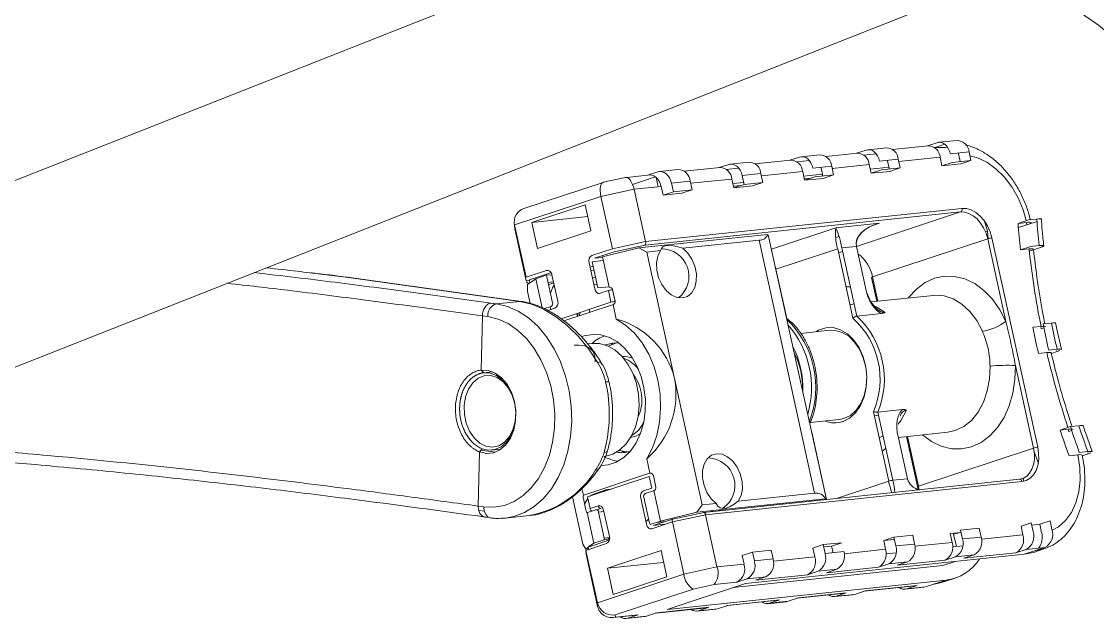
# Model space of a CAD drawing. Header units: millimetres. Extents: x -696 to 165, y -344 to 645.
# Drawn here: x -233.7 to -54.1, y -52 to 47.7 of the extents above; entities that cross this region are included whole.
import ezdxf

# ---------------------------------------------------------------- set-up
doc = ezdxf.new("R2010")
doc.units = ezdxf.units.MM

msp = doc.modelspace()

# ---------------------------------------------------------------- linework, layer by layer
at = {"color": 7, "linetype": 'Continuous', "lineweight": 15}
for p, q in [((-90.76, 78.1), (-279.27, 3.56)), ((-275.27, -26.04), (-74.97, 53.15)), ((-82.32, 26.98), (-88.3, 26.36)), ((-100.41, 25.47), (-103.53, 25.15)), ((-94.13, 25.74), (-99.42, 25.19)), ((-77.21, 25.39), (-77.32, 25.77)), ((-76.98, 24.32), (-77.21, 25.39)), ((-112.22, 24.24), (-115.35, 23.91)), ((-105.25, 24.58), (-111.23, 23.95)), ((-100.15, 22.99), (-100.25, 23.37)), ((-88.86, 23.4), (-91.99, 23.07)), ((-89.03, 24.15), (-89.13, 24.53)), ((-88.79, 23.08), (-89.03, 24.15)), ((-80.02, 23.61), (-76.89, 23.94)), ((-132.84, 21.68), (-136.56, 20.87)), ((-131.66, 20.51), (-127.83, 21.77)), ((-129.15, 22.04), (-127.43, 22.61)), ((-127.71, 21.67), (-127.37, 20.13)), ((-124.03, 23), (-127.16, 22.67)), ((-117.06, 23.34), (-123.04, 22.71)), ((-110.24, 22.32), (-113.37, 21.99)), ((-109.92, 20.86), (-110.24, 22.32)), ((-99.98, 22.23), (-103.11, 21.9)), ((-101.85, 21.57), (-103.01, 21.45)), ((-99.91, 21.91), (-100.15, 22.99)), ((-99.83, 21.53), (-98.11, 22.1)), ((-91.83, 22.37), (-88.71, 22.7)), ((-88.71, 22.7), (-86.99, 23.27)), ((-136.6, 20.86), (-149.81, 16.49)), ((-126.9, 20.18), (-126.58, 18.73)), ((-122.06, 21.08), (-125.18, 20.75)), ((-125.18, 20.75), (-124.86, 19.29)), ((-113.12, 20.85), (-114.92, 20.66)), ((-113.67, 20.33), (-114.82, 20.21)), ((-114.77, 19.96), (-111.64, 20.29)), ((-113.05, 20.53), (-109.92, 20.86)), ((-111.64, 20.29), (-109.92, 20.86)), ((-102.95, 21.2), (-99.83, 21.53)), ((-136.94, 18.51), (-151.37, 13.74)), ((-131.42, 19.71), (-136.94, 18.51)), ((-135.03, 9.77), (-136.94, 18.51)), ((-131.42, 19.71), (-129.5, 10.97)), ((-126.58, 18.73), (-124.86, 19.29)), ((-126.58, 18.73), (-123.45, 19.05)), ((-124.86, 19.29), (-121.74, 19.62)), ((-148.51, 14.16), (-139.58, 17.11)), ((-139.58, 17.11), (-138.63, 12.74)), ((-129.5, 10.97), (-76.69, 16.51)), ((-139.15, 15.14), (-148.51, 14.16)), ((-76.92, 15.91), (-129.59, 10.38)), ((-151.42, 14.13), (-151.39, 13.52)), ((-151.34, 13.12), (-151.39, 13.52)), ((-147.56, 9.79), (-148.51, 14.16)), ((-138.63, 12.74), (-147.56, 9.79)), ((-97.75, 13.26), (-90.45, 14.02)), ((-91.11, 13.84), (-91.6, 13.68)), ((-65.87, 14.17), (-67.32, 14.01)), ((-64.15, 14.34), (-67.26, 13.31)), ((-101.28, -31.06), (-110.54, 11.18)), ((-99.32, -32.11), (-109.01, 12.07)), ((-97.21, 11.82), (-97.75, 11.64)), ((-72.39, 11.42), (-91.62, 5.05)), ((-69.36, -2.4), (-72.39, 11.42)), ((-71.69, 11.57), (-64.03, -23.39)), ((-126.98, 9.46), (-129.3, 9.21)), ((-97.43, 9.77), (-107.73, 6.36)), ((-94.31, 10.17), (-96.74, 9.92)), ((-66.9, 9.59), (-65.49, 9.73)), ((-63.74, 9.92), (-65.45, 9.35)), ((-150.5, 0.98), (-178.32, 4.86)), ((-150.27, 0.98), (-178.09, 4.85)), ((-149.22, 2.62), (-149.18, 3.77)), ((-149.18, 3.77), (-147.81, 4.76)), ((-148.9, 4.01), (-148.85, 4.01)), ((-147.81, 4.76), (-146.08, 5.33)), ((-147.81, 4.76), (-146.75, -0.1)), ((-144.86, 4.23), (-145.76, 4.13)), ((-144.83, 4.07), (-145.15, 3.97)), ((-137.84, 4.96), (-138.38, 4.91)), ((-138.14, 3.78), (-137.6, 3.84)), ((-91.76, 4.98), (-90.88, 0.99)), ((-135.28, 0.83), (-135.7, 2.77)), ((-81.45, 1.97), (-91.82, 0.89)), ((-154.39, 0.57), (-150.5, 0.98)), ((-145.39, -0.24), (-145.45, 0.07)), ((-134.41, -1.98), (-134.93, 0.44)), ((-156.93, -10.5), (-156.73, -1.43)), ((-145.34, -0.42), (-145.39, -0.24)), ((-90.1, -1.05), (-94.24, -1.48)), ((-98.76, -3.86), (-103.59, -4.37)), ((-138.4, -6.05), (-139.15, -6.13)), ((-130.96, -9.79), (-131.18, -9.81)), ((-64.72, -23.54), (-67.75, -9.73)), ((-155, -10.81), (-156.61, -10.97)), ((-90.72, -17.53), (-86.58, -17.09)), ((-130.13, -19.76), (-129.92, -19.74)), ((-102.03, -19.29), (-97.19, -18.78)), ((-91.3, -18.16), (-91.29, -18.16)), ((-101.7, -21.16), (-101.71, -21.16)), ((-89.85, -21.49), (-90.5, -21.84)), ((-87.3, -21.77), (-79.05, -20.9)), ((-58.89, -20.37), (-60.3, -20.52)), ((-58.85, -20.75), (-58.37, -20.59)), ((-57.18, -19.8), (-58.58, -19.95)), ((-85.93, -21.62), (-84.09, -29.98)), ((-157.42, -33.24), (-157.23, -24.17)), ((-155.15, -23.89), (-153.64, -23.73)), ((-83.95, -29.91), (-64.72, -23.54)), ((-88.22, -28.93), (-85.79, -28.67)), ((-66.96, -28.76), (-66.63, -28.65)), ((-135.97, -30.49), (-138.03, -31.17)), ((-67.08, -28.75), (-119.77, -34.28)), ((-66.68, -29.13), (-119.49, -34.67)), ((-84.09, -29.98), (-84.01, -30.46)), ((-139.96, -39.62), (-141.7, -31.69)), ((-114.02, -32.4), (-101.28, -31.06)), ((-138.77, -33.65), (-137.4, -33.2)), ((-117.28, -34), (-116.8, -33.84)), ((-103.31, -32.55), (-103.34, -32.43)), ((-156.99, -34.99), (-156.33, -35.08)), ((-152.9, -35.25), (-148.95, -34.83)), ((-139.25, -34.32), (-138.13, -39.43)), ((-119.49, -34.67), (-125.02, -35.87)), ((-123.11, -44.61), (-125.02, -35.87)), ((-119.78, -34.28), (-124.94, -35.4)), ((-119.49, -34.67), (-117.58, -43.41)), ((-73.47, -38.4), (-73.79, -36.94)), ((-66.82, -36.6), (-66.5, -38.06)), ((-63.38, -37.73), (-63.7, -36.27)), ((-138.13, -39.43), (-139, -40.06)), ((-136.39, -38.85), (-138.13, -39.43)), ((-135.51, -38.74), (-135.79, -38.53)), ((-87.95, -38.82), (-89.75, -39)), ((-84.91, -38.11), (-88.04, -38.44)), ((-76.6, -38.73), (-73.47, -38.4)), ((-139.06, -40.1), (-139.49, -40.41)), ((-139.45, -40.65), (-137.53, -49.39)), ((-137.5, -50), (-139.41, -41.26)), ((-126.92, -40.67), (-135.85, -43.62)), ((-125.96, -45.04), (-126.92, -40.67)), ((-66.28, -41.29), (-112.84, -46.18)), ((-111.66, -40.91), (-111.34, -42.37)), ((-108.22, -42.04), (-108.54, -40.59)), ((-101.57, -40.24), (-99.85, -39.68)), ((-101.57, -40.24), (-101.25, -41.7)), ((-98.44, -39.92), (-99.77, -40.06)), ((-87.66, -41.05), (-89.35, -41.23)), ((-76.54, -39.89), (-78.24, -40.06)), ((-67.69, -41.05), (-76.37, -41.96)), ((-65.97, -40.48), (-67.69, -41.05)), ((-66.28, -41.29), (-64.56, -40.72)), ((-66.28, -41.29), (-64.76, -40.97)), ((-64.76, -40.97), (-63.04, -40.4)), ((-62.84, -40.16), (-64.56, -40.72)), ((-117.58, -43.41), (-113.06, -42.94)), ((-113.38, -41.48), (-113.06, -42.94)), ((-111.34, -42.37), (-108.22, -42.04)), ((-85.78, -42.56), (-88.9, -42.89)), ((-79.5, -42.29), (-87.49, -43.13)), ((-74.66, -41.4), (-77.78, -41.72)), ((-76.37, -41.96), (-74.66, -41.4)), ((-137.53, -49.39), (-123.11, -44.61)), ((-135.85, -43.62), (-134.89, -47.99)), ((-123.11, -44.61), (-117.58, -43.41)), ((-79.86, -43.18), (-114.9, -46.86)), ((-102.43, -44.7), (-111.12, -45.61)), ((-100.72, -44.13), (-102.43, -44.7)), ((-97.59, -43.8), (-100.72, -44.13)), ((-90.62, -43.46), (-99.31, -44.37)), ((-134.89, -47.99), (-125.96, -45.04)), ((-125.89, -50.49), (-112.84, -46.18)), ((-118.04, -46.33), (-121.55, -47.09)), ((-114.25, -45.94), (-118.04, -46.33)), ((-112.53, -45.37), (-114.25, -45.94)), ((-109.4, -45.04), (-112.53, -45.37)), ((-111.12, -45.61), (-109.4, -45.04)), ((-92.99, -47.46), (-84.44, -46.56)), ((-92.86, -47.42), (-84.17, -46.51)), ((-81.32, -46.24), (-81.05, -46.18)), ((-79.53, -45.85), (-77.81, -45.28)), ((-121.55, -47.09), (-134.55, -51.4)), ((-104.11, -48.63), (-96.26, -47.8)), ((-103.98, -48.58), (-95.99, -47.75)), ((-97.97, -48.37), (-94.85, -48.04)), ((-97.7, -48.31), (-94.58, -47.99)), ((-94.58, -47.99), (-94.85, -48.04)), ((-94.58, -47.99), (-92.86, -47.42)), ((-93.13, -47.48), (-92.86, -47.42)), ((-86.16, -47.13), (-83.03, -46.81)), ((-85.89, -47.07), (-82.76, -46.75)), ((-82.76, -46.75), (-83.03, -46.81)), ((-137.5, -50), (-137.53, -49.39)), ((-127.74, -51.11), (-119.19, -50.21)), ((-127.6, -51.06), (-118.92, -50.15)), ((-118.92, -50.15), (-120.64, -50.72)), ((-118.92, -50.15), (-119.19, -50.21)), ((-115.92, -49.87), (-107.38, -48.97)), ((-115.79, -49.82), (-107.1, -48.91)), ((-109.09, -49.54), (-105.97, -49.21)), ((-108.82, -49.48), (-105.69, -49.15)), ((-105.69, -49.15), (-105.97, -49.21)), ((-105.69, -49.15), (-103.98, -48.58)), ((-104.25, -48.64), (-103.98, -48.58)), ((-134.91, -51.86), (-131, -51.45)), ((-134.55, -51.4), (-134.53, -51.79)), ((-134.53, -51.79), (-130.73, -51.39)), ((-132.72, -52.02), (-129.59, -51.69)), ((-130.73, -51.39), (-132.45, -51.96)), ((-132.45, -51.96), (-129.32, -51.63)), ((-130.73, -51.39), (-131, -51.45)), ((-129.32, -51.63), (-129.59, -51.69)), ((-129.32, -51.63), (-127.6, -51.06)), ((-127.88, -51.12), (-127.6, -51.06)), ((-120.91, -50.78), (-117.78, -50.45)), ((-120.64, -50.72), (-117.51, -50.39))]:
    msp.add_line(p, q, dxfattribs=at)
at = {"color": 144, "linetype": 'Continuous', "lineweight": 0}
for p, q in [((-82.46, 26.97), (-80.87, 27.49)), ((-77.47, 27.88), (-80.6, 27.55)), ((-94.27, 25.73), (-92.69, 26.25)), ((-91.03, 25.65), (-93.11, 25.43)), ((-89.29, 26.64), (-92.41, 26.31)), ((-81.18, 26.68), (-81.29, 26.67)), ((-75.5, 25.96), (-78.62, 25.63)), ((-75.18, 24.5), (-75.5, 25.96)), ((-117.2, 23.33), (-115.62, 23.85)), ((-105.39, 24.56), (-103.8, 25.09)), ((-102.14, 24.49), (-104.22, 24.27)), ((-98.43, 23.56), (-101.56, 23.23)), ((-98.11, 22.1), (-98.43, 23.56)), ((-92.15, 23.83), (-91.83, 22.37)), ((-87.31, 24.72), (-90.44, 24.39)), ((-86.99, 23.27), (-87.31, 24.72)), ((-80.34, 25.07), (-80.02, 23.61)), ((-80.02, 23.61), (-78.3, 24.18)), ((-78.3, 24.18), (-75.18, 24.5)), ((-76.89, 23.94), (-75.18, 24.5)), ((-132.62, 21.68), (-129.15, 22.04)), ((-113.96, 23.25), (-116.04, 23.03)), ((-113.37, 21.99), (-113.05, 20.53)), ((-103.27, 22.66), (-102.95, 21.2)), ((-102.95, 21.2), (-101.24, 21.77)), ((-101.24, 21.77), (-98.11, 22.1)), ((-91.83, 22.37), (-90.12, 22.94)), ((-90.12, 22.94), (-86.99, 23.27)), ((-126.9, 20.18), (-131.42, 19.71)), ((-121.74, 19.62), (-122.06, 21.08)), ((-115.09, 21.42), (-114.77, 19.96)), ((-114.77, 19.96), (-113.05, 20.53)), ((-123.45, 19.05), (-121.74, 19.62)), ((-67.32, 14.01), (-65.6, 14.58)), ((-64.18, 14.73), (-65.6, 14.58)), ((-151.37, 13.74), (-149.45, 5)), ((-151.37, 13.74), (-151.34, 13.12)), ((-149.42, 4.38), (-151.34, 13.12)), ((-72.75, 12.59), (-72.43, 12.7)), ((-72.43, 12.7), (-72.32, 11.44)), ((-135.03, 9.77), (-129.5, 10.97)), ((-130.63, 9.91), (-109.13, 12.17)), ((-110.54, 11.18), (-123.28, 9.84)), ((-138.46, 8.63), (-135.03, 9.77)), ((-134.72, 9.27), (-138.01, 8.18)), ((-136.69, 8.44), (-130.63, 9.91)), ((-129.59, 10.38), (-134.72, 9.27)), ((-129.3, 9.21), (-130.63, 9.91)), ((-129.3, 9.21), (-120.04, -33.03)), ((-126.71, 9.77), (-126.88, 9.79)), ((-94.88, -1.84), (-97.43, 9.77)), ((-96.74, 9.92), (-94.24, -1.48)), ((-92.69, 2.8), (-94.31, 10.17)), ((-66.9, 9.59), (-65.18, 10.16)), ((-65.18, 10.16), (-63.78, 10.3)), ((-137.98, 3.06), (-138.94, 7.43)), ((-136.55, 7.8), (-138.42, 7.6)), ((-138.42, 7.6), (-137.46, 3.23)), ((-138.01, 8.18), (-136.66, 8.32)), ((-135.57, 3.33), (-136.69, 8.44)), ((-149.45, 5), (-146.02, 6.13)), ((-145.56, 5.68), (-148.86, 4.59)), ((-145.13, 5.43), (-146.08, 5.33)), ((-145.24, 5.72), (-145.56, 5.68)), ((-138.25, 6.84), (-138.77, 6.67)), ((-138.11, 6.17), (-138.65, 6.11)), ((-107.83, 6.67), (-107.73, 6.36)), ((-107.73, 6.28), (-107.79, 6.51)), ((-107.73, 6.36), (-105.92, -1.9)), ((-105.94, -1.89), (-107.73, 6.28)), ((-148.86, 4.59), (-148.83, 4.03)), ((-145.98, 5.1), (-145.02, 0.73)), ((-145.12, 5.39), (-144.16, 1.02)), ((-148.78, 0.64), (-149.22, 2.62)), ((-135.59, 3.43), (-137.46, 3.23)), ((-135.7, 2.77), (-137.08, 2.32)), ((-134.59, 1.02), (-135.02, 2.96)), ((-135.01, 2.92), (-134.59, 0.98)), ((-155.3, 0.7), (-154.39, 0.57)), ((-145.26, 0.13), (-146.4, -0.24)), ((-143.61, -1.93), (-135.28, 0.83)), ((-135, 0.4), (-143.13, -2.29)), ((-155.83, -1.56), (-156.73, -1.43)), ((-144.63, -0.18), (-145.78, -0.56)), ((-140.95, -1.05), (-140.85, -1.53)), ((-140.4, -0.86), (-140.56, -1.44)), ((-63.47, -3.22), (-64.86, -3.36)), ((-63.45, -3.6), (-62.99, -3.43)), ((-63.45, -3.6), (-63.01, -3.46)), ((-61.76, -2.65), (-63.15, -2.79)), ((-135.26, -6.28), (-135.02, -6)), ((-62.19, -7.16), (-60.8, -7.02)), ((-63.91, -7.73), (-62.52, -7.59)), ((-60.78, -7.4), (-61.76, -7.73)), ((-60.82, -7.21), (-60.78, -7.4)), ((-60.78, -7.4), (-60.32, -7.23)), ((-88.91, -29.08), (-91.46, -17.47)), ((-90.72, -17.53), (-88.22, -28.93)), ((-90.61, -18.03), (-91.29, -18.16)), ((-101.76, -20.88), (-99.29, -32.13)), ((-99.31, -32.13), (-101.71, -21.16)), ((-85.79, -28.67), (-87.41, -21.3)), ((-60.3, -20.52), (-58.58, -19.95)), ((-133.1, -24.29), (-133.39, -24.06)), ((-64.62, -24.15), (-63.91, -26.14)), ((-58.8, -24.83), (-57.35, -24.68)), ((-57.08, -24.26), (-55.67, -24.11)), ((-55.61, -24.5), (-56.6, -24.82)), ((-55.61, -24.5), (-55.16, -24.33)), ((-128.76, -27.75), (-129.29, -25.34)), ((-128.83, -27.76), (-139.82, -31.39)), ((-128.89, -28.3), (-139.19, -31.71)), ((-128.47, -30.24), (-128.89, -28.3)), ((-127.78, -30.05), (-128.2, -28.11)), ((-66.43, -28.58), (-66.41, -29.09)), ((-140.13, -30.31), (-139.88, -31.43)), ((-129.84, -30.7), (-128.47, -30.24)), ((-139.88, -31.98), (-139.45, -33.92)), ((-139.19, -31.71), (-138.77, -33.65)), ((-129.36, -36.27), (-130.31, -31.9)), ((-128.84, -36.1), (-129.8, -31.73)), ((-128.19, -30.67), (-129.56, -31.13)), ((-127, -35.75), (-128.12, -30.64)), ((-99.45, -32.02), (-120.95, -34.27)), ((-101.18, -32.2), (-101.15, -32.32)), ((-157.42, -33.24), (-156.48, -33.37)), ((-137.8, -33.85), (-139.18, -34.31)), ((-136.94, -33.65), (-137.61, -33.87)), ((-136.5, -33.94), (-135.54, -38.31)), ((-120.95, -34.27), (-120.04, -33.03)), ((-120.04, -33.03), (-117.72, -32.79)), ((-155.59, -35.15), (-156.08, -35.08)), ((-136.45, -34.13), (-137.35, -34.23)), ((-136.4, -38.6), (-137.35, -34.23)), ((-127, -35.75), (-128.74, -36.32)), ((-125.02, -35.87), (-128.46, -37.01)), ((-128.22, -36.49), (-124.98, -35.42)), ((-126.19, -35.82), (-127.69, -35.97)), ((-120.95, -34.27), (-127, -35.75)), ((-63.7, -36.27), (-61.98, -35.7)), ((-61.66, -37.16), (-61.98, -35.7)), ((-126.26, -36.28), (-128.22, -36.49)), ((-76.84, -37.65), (-78.64, -37.84)), ((-77.15, -37.69), (-78.07, -37.9)), ((-73.79, -36.94), (-76.92, -37.27)), ((-76.92, -37.27), (-76.6, -38.73)), ((-66.82, -36.6), (-65.11, -36.03)), ((-65.11, -36.03), (-64.79, -37.49)), ((-63.7, -36.27), (-65.02, -36.41)), ((-136.01, -39.51), (-139.45, -40.65)), ((-139.06, -40.08), (-135.77, -38.99)), ((-135.51, -38.5), (-136.4, -38.6)), ((-135.51, -38.76), (-136.39, -38.85)), ((-135.77, -38.99), (-135.55, -38.97)), ((-96.72, -39.35), (-99.85, -39.68)), ((-98.44, -39.92), (-96.72, -39.35)), ((-89.75, -39), (-88.04, -38.44)), ((-89.75, -39), (-89.43, -40.46)), ((-88.04, -38.44), (-87.72, -39.89)), ((-84.59, -39.57), (-84.91, -38.11)), ((-78.64, -37.84), (-78.32, -39.3)), ((-78.07, -37.9), (-77.61, -40)), ((-139.49, -40.41), (-139.96, -39.62)), ((-139.49, -40.41), (-139.05, -40.36)), ((-139.45, -40.65), (-139.41, -41.26)), ((-139.04, -40.51), (-139.06, -40.08)), ((-113.38, -41.48), (-111.66, -40.91)), ((-108.54, -40.59), (-111.66, -40.91)), ((-99.85, -39.68), (-99.53, -41.13)), ((-99.53, -41.13), (-96.4, -40.8)), ((-98.2, -40.99), (-98.44, -39.92)), ((-87.72, -39.89), (-84.59, -39.57)), ((-62.84, -40.16), (-65.97, -40.48)), ((-126.49, -42.64), (-135.85, -43.62)), ((-88.9, -42.89), (-90.62, -43.46)), ((-87.49, -43.13), (-85.78, -42.56)), ((-77.8, -42.5), (-79.86, -43.18)), ((-77.78, -41.72), (-79.5, -42.29)), ((-99.31, -44.37), (-97.59, -43.8)), ((-79.33, -45.61), (-125.89, -50.49)), ((-84.17, -46.51), (-85.89, -47.07)), ((-84.17, -46.51), (-84.44, -46.56)), ((-82.76, -46.75), (-79.33, -45.61)), ((-95.99, -47.75), (-97.7, -48.31)), ((-95.99, -47.75), (-96.26, -47.8)), ((-117.51, -50.39), (-115.79, -49.82)), ((-116.06, -49.88), (-115.79, -49.82)), ((-107.1, -48.91), (-108.82, -49.48)), ((-107.1, -48.91), (-107.38, -48.97)), ((-117.51, -50.39), (-117.78, -50.45))]:
    msp.add_line(p, q, dxfattribs=at)
at = {"color": 8, "linetype": 'Continuous', "lineweight": 15}
for p, q in [((-79.55, 27.22), (-81.18, 26.68)), ((-80.87, 27.49), (-80.32, 27.55)), ((-92.69, 26.25), (-92.14, 26.31)), ((-115.62, 23.85), (-115.07, 23.91)), ((-103.8, 25.09), (-103.26, 25.15)), ((-92.15, 23.83), (-98.35, 23.18)), ((-80.34, 25.07), (-87.23, 24.34)), ((-103.27, 22.66), (-110.16, 21.94)), ((-115.09, 21.42), (-121.97, 20.7)), ((-94.3, 10.16), (-76.92, 15.91)), ((-151.34, 13.12), (-151.23, 13.13)), ((-108.49, 9.7), (-97.75, 13.26)), ((-90.45, 14.02), (-91.75, 13.6)), ((-65.93, 14.16), (-65.85, 13.78)), ((-97.28, 9.11), (-96.61, 9.33)), ((-178.65, 4.9), (-185.56, 5.75)), ((-107.73, 6.28), (-107.71, 6.28)), ((-148.85, 4.44), (-149.42, 4.38)), ((-91.62, 5.05), (-90.73, 1)), ((-155.42, 0.67), (-154.52, 0.55)), ((-95.38, 0.41), (-94.69, 0.57)), ((-63.49, -3.4), (-63.45, -3.6)), ((-58.98, -20.38), (-58.85, -20.75)), ((-85.77, -21.6), (-83.95, -29.91)), ((-157, -23.9), (-154.6, -24.23)), ((-55.68, -24.31), (-55.61, -24.5)), ((-97.61, -31.95), (-88.91, -29.08)), ((-83.95, -29.91), (-83.84, -30.57)), ((-157.33, -33.95), (-156.38, -34.09)), ((-156.08, -35.08), (-156.45, -35.03)), ((-84.53, -39.95), (-78.32, -39.3)), ((-73.41, -38.78), (-66.5, -38.06)), ((-96.34, -41.19), (-89.43, -40.46)), ((-63.15, -40.43), (-64.56, -40.72)), ((-108.16, -42.42), (-101.25, -41.7)), ((-81.05, -46.18), (-79.53, -45.85))]:
    msp.add_line(p, q, dxfattribs=at)
at = {"color": 7, "linetype": 'Continuous', "lineweight": 15, "flags": 128}
for points in [[(-63.73, 51.46), (-61.19, 50.9), (-58.68, 49.99), (-56.23, 48.73), (-53.87, 47.15), (-51.63, 45.25), (-49.51, 43.06), (-47.55, 40.59), (-45.77, 37.88), (-44.19, 34.96), (-42.81, 31.84), (-41.66, 28.57)], [(-79.01, 26.61), (-79.51, 26.68), (-81.18, 26.68)], [(-125.18, 20.75), (-125.32, 21.21), (-125.52, 21.64), (-125.77, 22), (-126.06, 22.3), (-126.39, 22.52), (-126.73, 22.64), (-127.09, 22.67), (-127.43, 22.61)], [(-136.94, 18.51), (-137.03, 18.98), (-137.07, 19.43), (-137.07, 19.85), (-137.02, 20.21), (-136.93, 20.5), (-136.8, 20.72), (-136.64, 20.85), (-136.45, 20.88)], [(-72.43, 12.7), (-72.87, 14.21), (-72.94, 14.4)], [(-65.85, 13.78), (-65.54, 13.89), (-65.32, 13.98), (-65.18, 14.06), (-65.14, 14.13), (-65.19, 14.17), (-65.33, 14.19), (-65.56, 14.19), (-65.87, 14.17)], [(-145.68, 3.74), (-145.56, 3.8), (-145.15, 3.97)], [(-145.38, 2.37), (-145.02, 3.26), (-144.74, 3.68)], [(-137.44, -9.32), (-138.99, -7.01), (-140.71, -4.91), (-142.56, -3.07), (-144.51, -1.54), (-146.52, -0.33), (-148.53, 0.51), (-150.5, 0.98)], [(-156.48, -33.37), (-154.76, -33.43), (-153.07, -33.13), (-151.45, -32.47), (-149.94, -31.49), (-148.57, -30.19), (-147.36, -28.61), (-146.35, -26.78), (-145.56, -24.74), (-145.01, -22.54), (-144.71, -20.23), (-144.66, -17.85), (-144.87, -15.47), (-145.33, -13.13), (-146.03, -10.89), (-146.96, -8.79), (-148.09, -6.89), (-149.4, -5.22), (-150.87, -3.83), (-152.45, -2.74), (-154.11, -1.98), (-155.83, -1.56)], [(-138.87, -0.36), (-138.85, -0.84), (-138.85, -0.87)], [(-129.29, -25.34), (-128.33, -23.48), (-127.62, -21.42), (-127.17, -19.2), (-126.98, -16.88), (-127.08, -14.53), (-127.45, -12.2), (-128.08, -9.96), (-128.96, -7.86), (-130.07, -5.97), (-131.37, -4.33), (-132.83, -2.99), (-134.41, -1.98)], [(-141.42, -6.36), (-140.61, -6.33), (-139.61, -6.47), (-138.82, -6.83), (-138.27, -7.41), (-137.97, -8.19), (-137.92, -9.15)], [(-136.67, -30.88), (-135.95, -30.49), (-135.18, -30.38)], [(-139.67, -32.94), (-139.62, -32.81), (-139.14, -31.97)], [(-138.73, -31.56), (-138.41, -31.34), (-138.03, -31.17)], [(-152.9, -35.25), (-153.28, -35.28), (-153.4, -35.29)], [(-119.8, -34.29), (-119.76, -34.28), (-119.73, -34.28), (-119.69, -34.3), (-119.65, -34.34), (-119.61, -34.38), (-119.57, -34.44), (-119.54, -34.51), (-119.52, -34.59), (-119.49, -34.67)]]:
    msp.add_lwpolyline(points, dxfattribs=at)
at = {"color": 144, "linetype": 'Continuous', "lineweight": 0, "flags": 128}
for points in [[(-78.62, 25.63), (-78.76, 26.1), (-78.96, 26.52), (-79.21, 26.89), (-79.5, 27.18), (-79.83, 27.4), (-80.18, 27.53), (-80.53, 27.56), (-80.87, 27.49)], [(-101.56, 23.23), (-101.69, 23.69), (-101.89, 24.11), (-102.14, 24.48), (-102.43, 24.78), (-102.76, 24.99), (-103.11, 25.12), (-103.46, 25.15), (-103.8, 25.09)], [(-90.44, 24.39), (-90.57, 24.86), (-90.77, 25.28), (-91.02, 25.65), (-91.32, 25.94), (-91.64, 26.16), (-91.99, 26.29), (-92.34, 26.32), (-92.69, 26.25)], [(-113.37, 21.99), (-113.51, 22.45), (-113.7, 22.88), (-113.95, 23.24), (-114.25, 23.54), (-114.57, 23.76), (-114.92, 23.88), (-115.27, 23.91), (-115.62, 23.85)], [(-131.42, 19.71), (-131.52, 20.12), (-131.66, 20.51), (-131.82, 20.86), (-131.99, 21.15), (-132.18, 21.39), (-132.38, 21.56), (-132.57, 21.67), (-132.77, 21.69), (-132.95, 21.64)], [(-129.15, 22.04), (-128.8, 22.11), (-128.45, 22.07), (-128.11, 21.95), (-127.78, 21.73), (-127.48, 21.44), (-127.23, 21.07), (-127.04, 20.65), (-126.9, 20.18)], [(-76.69, 16.51), (-75.92, 16.48), (-75.14, 16.25), (-74.37, 15.83), (-73.64, 15.23), (-72.99, 14.47), (-72.43, 13.58), (-72, 12.6), (-71.69, 11.57)], [(-72.39, 11.42), (-72.66, 12.36), (-73.06, 13.25), (-73.56, 14.05), (-74.16, 14.74), (-74.81, 15.29), (-75.51, 15.68), (-76.23, 15.89), (-76.92, 15.91)], [(-90.45, 14.02), (-91.31, 13.77), (-92.12, 13.41), (-92.84, 12.97), (-93.44, 12.45), (-93.9, 11.89), (-94.2, 11.29), (-94.34, 10.68), (-94.35, 10.45)], [(-94.31, 10.17), (-94.34, 10.76), (-94.21, 11.36), (-93.9, 11.95), (-93.44, 12.51), (-92.84, 13.01), (-92.12, 13.44), (-91.32, 13.79), (-90.45, 14.02)], [(-109.13, 12.17), (-109.03, 12.11), (-109.01, 12.07)], [(-126.98, 9.46), (-127.44, 8.53), (-127.66, 7.41), (-127.62, 6.17), (-127.32, 4.93), (-126.79, 3.77), (-126.06, 2.78), (-125.2, 2.05), (-124.28, 1.62), (-123.35, 1.54), (-122.51, 1.81), (-121.8, 2.4), (-121.3, 3.28), (-121.03, 4.37), (-121.02, 5.59), (-121.26, 6.84), (-121.75, 8.03), (-122.44, 9.05), (-123.28, 9.84)], [(-123.28, 9.84), (-124.13, 10.1), (-124.91, 10.25), (-125.6, 10.3), (-126.16, 10.24), (-126.59, 10.08), (-126.86, 9.81), (-126.98, 9.46)], [(-145.12, 5.39), (-145.17, 5.57), (-145.25, 5.74), (-145.35, 5.89), (-145.47, 6.01), (-145.6, 6.09), (-145.74, 6.15), (-145.88, 6.16), (-146.02, 6.13)], [(-178.65, 4.9), (-178.45, 4.9), (-178.27, 4.86)], [(-178.09, 4.85), (-178.11, 4.86), (-178.32, 4.86)], [(-137.98, 3.06), (-137.92, 2.88), (-137.84, 2.71), (-137.74, 2.56), (-137.63, 2.44), (-137.5, 2.36), (-137.36, 2.31), (-137.22, 2.29), (-137.08, 2.32)], [(-95.31, 3.41), (-95.6, 3.42), (-96.04, 3.43)], [(-140.75, -0.98), (-140.78, -1.14), (-140.87, -1.45)], [(-101.08, -4.11), (-100.61, -3.83), (-99.42, -3.44), (-98.18, -3.41), (-96.95, -3.76), (-95.78, -4.47), (-94.73, -5.49), (-93.85, -6.79), (-93.17, -8.31), (-92.74, -9.96), (-92.57, -11.68), (-92.67, -13.39), (-93.03, -15), (-93.64, -16.44), (-94.47, -17.65), (-95.48, -18.55), (-96.62, -19.13), (-96.62, -19.13)], [(-140.17, -4.97), (-139.75, -4.81), (-138.36, -4.54), (-136.95, -4.62), (-135.54, -5.04), (-134.2, -5.81), (-132.96, -6.88), (-131.86, -8.23), (-130.95, -9.82), (-130.24, -11.58), (-129.76, -13.48), (-129.52, -15.44), (-129.54, -17.4), (-129.81, -19.29), (-130.33, -21.07), (-131.07, -22.67), (-132.02, -24.04), (-133.14, -25.13), (-134.4, -25.91), (-135.75, -26.36), (-136.87, -26.47)], [(-97.19, -18.78), (-96.38, -18.6), (-95.31, -18.07), (-94.36, -17.22), (-93.59, -16.09), (-93.01, -14.74), (-92.68, -13.23), (-92.58, -11.63), (-92.74, -10.01), (-93.15, -8.46), (-93.78, -7.04), (-94.61, -5.82), (-95.59, -4.86), (-96.69, -4.2), (-97.84, -3.87), (-98.76, -3.86)], [(-138.4, -6.05), (-137.2, -6.07), (-135.88, -6.44), (-134.61, -7.15), (-133.44, -8.19), (-132.44, -9.5), (-131.62, -11.05), (-131.02, -12.77), (-130.67, -14.59), (-130.58, -16.45), (-130.75, -18.27), (-131.18, -19.98), (-131.84, -21.52), (-132.73, -22.83), (-133.79, -23.86), (-134.98, -24.57), (-136.28, -24.93), (-136.42, -24.94)], [(-133.97, -5.98), (-134.99, -5.99), (-136.2, -6.31)], [(-134.31, -5.96), (-135.09, -6.21), (-135.7, -6.51)], [(-156.93, -10.5), (-155.76, -10.56), (-154.61, -11), (-153.54, -11.78), (-152.62, -12.88), (-151.89, -14.22), (-151.39, -15.74), (-151.16, -17.35), (-151.19, -18.97), (-151.5, -20.51), (-152.06, -21.88), (-152.84, -23.01), (-153.8, -23.84), (-154.9, -24.33), (-156.06, -24.44), (-157.23, -24.17)], [(-155.35, -11.44), (-156.42, -11.47), (-157.44, -11.88), (-158.33, -12.64), (-159.05, -13.69), (-159.54, -14.98), (-159.77, -16.42), (-159.74, -17.92), (-159.43, -19.38), (-158.88, -20.72), (-158.12, -21.85), (-157.18, -22.71), (-156.15, -23.22), (-155.06, -23.37), (-154.01, -23.15), (-153.05, -22.56), (-152.24, -21.65), (-151.63, -20.47), (-151.26, -19.1), (-151.16, -17.62), (-151.33, -16.12), (-151.77, -14.71), (-152.43, -13.46), (-153.29, -12.46), (-154.28, -11.77), (-155.35, -11.44)], [(-156.8, -23.65), (-155.72, -23.9), (-154.64, -23.8), (-153.63, -23.35), (-152.73, -22.58), (-152, -21.53), (-151.48, -20.25), (-151.2, -18.83), (-151.17, -17.32), (-151.39, -15.83), (-151.85, -14.41), (-152.53, -13.17), (-153.38, -12.15), (-154.37, -11.42), (-155.44, -11.02), (-156.53, -10.97)], [(-133.87, -23.93), (-133.02, -24.13), (-132.4, -24.19)], [(-114.02, -32.4), (-113.56, -31.47), (-113.34, -30.35), (-113.38, -29.12), (-113.68, -27.87), (-114.21, -26.71), (-114.94, -25.72), (-115.8, -24.99), (-116.72, -24.57), (-117.65, -24.48), (-118.49, -24.75), (-119.2, -25.35), (-119.7, -26.22), (-119.97, -27.31), (-119.98, -28.53), (-119.74, -29.78), (-119.25, -30.97), (-118.56, -32), (-117.72, -32.79)], [(-67.03, -28.75), (-66.47, -28.6), (-65.88, -28.25), (-65.38, -27.74), (-64.99, -27.08), (-64.72, -26.3), (-64.58, -25.43), (-64.58, -24.5), (-64.72, -23.54)], [(-64.03, -23.39), (-63.88, -24.44), (-63.87, -25.47), (-64.02, -26.43), (-64.32, -27.29), (-64.76, -28.01), (-65.31, -28.57), (-65.96, -28.95), (-66.68, -29.13)], [(-99.32, -32.13), (-99.34, -32.08), (-99.45, -32.02)], [(-139.45, -33.92), (-139.43, -34.01), (-139.4, -34.1), (-139.37, -34.17), (-139.34, -34.23), (-139.31, -34.28), (-139.28, -34.31), (-139.25, -34.32)], [(-137.35, -34.23), (-137.38, -34.13), (-137.42, -34.05), (-137.47, -33.98), (-137.53, -33.92), (-137.6, -33.87), (-137.66, -33.85), (-137.74, -33.84), (-137.8, -33.85)], [(-136.5, -33.94), (-136.55, -33.76), (-136.63, -33.59), (-136.73, -33.44), (-136.85, -33.32), (-136.98, -33.24), (-137.12, -33.18), (-137.26, -33.17), (-137.4, -33.2)], [(-118.63, -34.03), (-118.21, -34.1), (-118.15, -34.11)], [(-117.72, -32.79), (-117.43, -33.23), (-117.03, -33.51), (-116.55, -33.62), (-115.98, -33.56), (-115.36, -33.33), (-114.7, -32.94), (-114.02, -32.4)], [(-117.36, -34.02), (-117.3, -34.01), (-117.28, -34)], [(-116.58, -33.62), (-116.51, -33.56), (-116.34, -33.39)], [(-129.46, -35.8), (-129.25, -35.67), (-128.99, -35.41)], [(-124.92, -35.4), (-124.96, -35.41), (-124.99, -35.43), (-125.02, -35.47), (-125.04, -35.53), (-125.05, -35.61), (-125.05, -35.69), (-125.04, -35.78), (-125.02, -35.87)], [(-129.36, -36.27), (-129.3, -36.45), (-129.22, -36.62), (-129.12, -36.77), (-129, -36.89), (-128.87, -36.97), (-128.74, -37.02), (-128.59, -37.04), (-128.46, -37.01)], [(-139.41, -41.26), (-139.42, -41.18), (-139.42, -41.1)]]:
    msp.add_lwpolyline(points, dxfattribs=at)
at = {"color": 8, "linetype": 'Continuous', "lineweight": 15, "flags": 128}
for points in [[(-65.94, 14.47), (-66.46, 16.26), (-67.3, 18.26), (-68.36, 20.11), (-69.61, 21.76), (-71.01, 23.14), (-72.51, 24.22), (-74.08, 24.97), (-75.36, 25.32)], [(-85.65, 1.53), (-85.58, 1.63), (-84.29, 3.03), (-82.84, 4.11), (-81.26, 4.84), (-79.59, 5.19), (-77.9, 5.15), (-76.2, 4.73), (-74.56, 3.94), (-73.02, 2.79), (-71.61, 1.33), (-70.38, -0.42), (-69.36, -2.4)], [(-73.27, -4.03), (-74.21, -2.25), (-75.36, -0.72), (-76.68, 0.51), (-78.13, 1.39), (-79.65, 1.89), (-81.19, 2), (-81.45, 1.97)], [(-154.39, 0.57), (-152.55, 0.13), (-150.76, -0.66), (-149.05, -1.79), (-147.45, -3.24), (-146.01, -4.97), (-144.74, -6.96), (-143.68, -9.15), (-142.84, -11.51), (-142.24, -13.99), (-141.9, -16.54), (-141.82, -19.1), (-142.01, -21.62), (-142.45, -24.06), (-143.14, -26.36), (-144.08, -28.48), (-145.22, -30.37), (-146.57, -32), (-148.07, -33.32), (-149.72, -34.33), (-151.47, -34.98), (-152.9, -35.25)], [(-150.5, 0.98), (-150.29, 0.98), (-150.27, 0.98)], [(-91.11, 0.1), (-90.99, 0.04), (-89.52, -0.86)], [(-67.75, -9.73), (-67.83, -12.07), (-68.18, -14.34), (-68.79, -16.48), (-69.66, -18.42), (-70.76, -20.11), (-72.05, -21.52), (-73.5, -22.6), (-75.08, -23.33), (-76.74, -23.67), (-78.44, -23.64), (-80.14, -23.22), (-81.78, -22.43), (-83.25, -21.34)], [(-79.05, -20.9), (-77.81, -20.63), (-76.38, -19.95), (-75.09, -18.91), (-73.98, -17.53), (-73.09, -15.88), (-72.45, -14), (-72.08, -11.97), (-71.99, -9.85)], [(-85.93, -17.2), (-86.83, -18.86), (-87.33, -19.56)], [(-136.42, -24.26), (-136.17, -24.21), (-135.99, -24.14), (-135.87, -24.03), (-135.84, -23.96)], [(-90.01, -24.06), (-89.55, -23.71), (-89.39, -23.58)], [(-61.64, -37.28), (-60.57, -36.68), (-59.39, -35.65), (-58.41, -34.3), (-57.67, -32.69), (-57.18, -30.87), (-56.96, -28.89), (-57.02, -26.8), (-57.35, -24.68)], [(-137.43, -27.2), (-137.45, -27.22), (-137.53, -27.25), (-137.66, -27.25), (-137.83, -27.2)]]:
    msp.add_lwpolyline(points, dxfattribs=at)
at = {"color": 144, "linetype": 'Continuous', "lineweight": 0}
for centre, radius, start, end in [((-82.4, 24.92), 2.07, 4.1112, 87.6444), ((-94.22, 23.68), 2.07, 4.1112, 87.6444), ((-105.34, 22.51), 2.07, 4.1112, 87.6444), ((-124.12, 20.93), 2.07, 4.1112, 87.6444), ((-117.15, 21.27), 2.07, 4.1112, 87.6444), ((-77.16, 16.35), 0.502, 298.5287, 18.312), ((72.25, 25.07), 136.83, 184.3343, 186.1963), ((-88.66, 12.33), 9.14, 174.1746, 196.2829), ((-110.84, 7.48), 14.31, 9.8267, 23.8322), ((71.98, 24.96), 139.73, 184.4942, 186.3175), ((-130.06, 10.76), 0.595, 321.1636, 20.7302), ((-110.45, 12.55), 1.37, 266.2687, 343.8289), ((-71.23, 7.75), 3.85, 96.9825, 107.5274), ((-137.98, 7.75), 1, 118.5287, 198.312), ((-97.91, 3.81), 6.42, 11.2109, 52.9304), ((-148.95, 4.48), 0.476, 192.3476, 285.6464), ((-146.57, 4.98), 0.612, 11.8514, 35.2716), ((-91.59, 4.83), 0.227, 96.3139, 136.9169), ((-134.55, -0.89), 3.85, 96.9825, 107.5274), ((-135.51, 2.82), 0.514, 16.2119, 96.8388), ((-153.79, -1.38), 2.05, 107.2144, 184.9328), ((-145.5, 0.58), 0.502, 298.5287, 18.312), ((-145.11, 0.7), 1, 298.5287, 18.312), ((-134.12, -2.84), 3.85, 96.9825, 107.5274), ((-135.09, 0.67), 0.28, 288.4602, 303.4504), ((-135.11, 0.94), 0.532, 289.7027, 9.195), ((80.88, 26.3), 148.73, 191.5033, 193.2268), ((82.59, 26.87), 148.73, 191.5033, 193.2268), ((-134.12, -10.8), 6.42, 109.849, 132.1893), ((-118.68, -13.48), 15.43, 357.5985, 27.1316), ((-133.13, -11.91), 3.68, 66.557, 94.1373), ((-134.92, -13.43), 5.21, 35.5819, 70.0658), ((-136.68, -15.31), 6.55, 5.7163, 37.8298), ((-138.84, -14.54), 14.42, 311.5311, 10.5232), ((-136.72, -15.51), 6.61, 334.2624, 7.4634), ((-134.42, -17.1), 5.06, 301.3842, 336.9177), ((-97.93, -15.08), 4.25, 248.0368, 287.9361), ((-132.49, -18.1), 3.7, 277.9055, 305.3497), ((83.38, 26.93), 151.31, 198.2766, 200.0056), ((85.09, 27.5), 151.31, 198.2766, 200.0056), ((-133.23, -19.45), 6.36, 239.6939, 262.2173), ((-133.47, -19.54), 4.77, 259.724, 287.0708), ((-63.56, -27.21), 3.85, 96.9825, 107.5274), ((-57.03, -25.73), 1.09, 68.0246, 106.7818), ((-128.75, -28), 0.258, 92.5204, 108.3633), ((-128.7, -28.26), 0.514, 16.2119, 96.8388), ((-83.19, -27.88), 2.72, 196.8518, 255.9759), ((-128.3, -30.14), 0.532, 289.7027, 9.195), ((-87.75, -32.74), 3.85, 96.9825, 107.5274), ((-77.02, -26.67), 12.14, 191.4446, 200.8283), ((-67.09, -29.16), 0.414, 4.1112, 87.6444), ((-138.88, -31.7), 1.04, 164.947, 195.671), ((-139.73, -31.66), 0.28, 108.4602, 123.4504), ((-129.36, -31.58), 1, 118.5287, 198.312), ((-129.32, -31.57), 0.502, 118.5287, 198.312), ((-128.28, -30.41), 0.28, 288.4602, 303.4504), ((-138.18, -33.55), 0.599, 190.0067, 241.1861), ((-136.89, -33.15), 0.504, 185.9518, 264.656), ((-139.26, -34.06), 0.258, 272.5204, 288.3633), ((-128.24, -35.97), 0.612, 191.8514, 215.2716), ((-67.17, -38.28), 2.51, 298.5287, 18.312), ((-64.04, -37.95), 2.51, 298.5287, 18.312), ((-137.07, -38.74), 0.686, 350.7652, 12.437), ((-136.49, -38.63), 1, 298.5287, 18.312), ((-80.7, -40.08), 2.51, 298.5287, 18.312), ((-78.98, -39.52), 2.51, 298.5287, 18.312), ((-75.86, -39.19), 2.51, 298.5287, 18.312), ((-68.89, -38.85), 2.51, 298.5287, 18.312), ((-98.79, -41.59), 2.51, 298.5287, 18.312), ((-91.82, -41.25), 2.51, 298.5287, 18.312), ((-90.1, -40.68), 2.51, 298.5287, 18.312), ((-86.98, -40.35), 2.51, 298.5287, 18.312), ((-98.11, -46.97), 1.4, 232.6926, 287.0198), ((-86.3, -45.73), 1.4, 232.6926, 287.0198), ((-109.23, -48.14), 1.4, 232.6926, 287.0198)]:
    msp.add_arc(centre, radius, start, end, dxfattribs=at)
at = {"color": 7, "linetype": 'Continuous', "lineweight": 15}
for centre, radius, start, end in [((-77.56, 25.81), 2.07, 4.1112, 87.6444), ((-100.49, 23.41), 2.07, 4.1112, 87.6444), ((-89.37, 24.57), 2.07, 4.1112, 87.6444), ((-112.3, 22.17), 2.07, 4.1112, 87.6444), ((-149.08, 14.26), 2.35, 108.1354, 192.9276), ((-126.86, 5.17), 4.6, 308.4004, 90.3691), ((75.71, 25.11), 142.03, 186.2153, 191.5047), ((-104.11, -12.05), 14.47, 337.7696, 46.9605), ((-137.93, -15.17), 13.66, 13.8107, 75.0434), ((-104.06, -12.04), 13.72, 336.7083, 48.0218), ((-74.63, 4.73), 8.86, 278.8818, 306.5333), ((81.2, 26.4), 145.88, 191.4865, 193.2436), ((-68.95, -42.61), 32.9, 87.9037, 95.2964), ((-159.82, -17.86), 24.26, 344.7064, 12.8034), ((83.64, 27.02), 148.4, 198.3924, 200.1563), ((-119.19, -29.79), 4.6, 303.736, 88.214), ((-151.84, -18.71), 16.38, 280.1632, 328.7746), ((-101.01, -32.79), 1.74, 26.0746, 98.7489), ((-66.23, -38.47), 2.95, 322.4019, 14.553), ((-101.92, -41.92), 2.51, 298.5287, 18.312), ((-115.45, -43.73), 2.51, 298.5287, 18.312), ((-113.73, -43.16), 2.51, 298.5287, 18.312), ((-110.6, -42.83), 2.51, 298.5287, 18.312), ((-103.63, -42.49), 2.51, 298.5287, 18.312), ((-80.35, -37.81), 7.87, 277.4335, 327.1656), ((-120, -44.39), 3.11, 184.0499, 240.2156), ((-120.36, -44.47), 2.98, 321.1636, 20.7302), ((-134.97, -48.81), 2.63, 192.7837, 279.225), ((-135.17, -49.49), 2.38, 192.3476, 285.6464), ((-132.86, -50.62), 1.4, 232.6926, 287.0198), ((-121.05, -49.38), 1.4, 232.6926, 287.0198)]:
    msp.add_arc(centre, radius, start, end, dxfattribs=at)
at = {"color": 8, "linetype": 'Continuous', "lineweight": 15}
for centre, radius, start, end in [((-116.8, -13.38), 15.72, 338.5125, 46.2176), ((-117.86, -13.46), 16.06, 343.825, 40.9051), ((-114.69, -13.07), 11.37, 356.4807, 28.2494), ((81.46, 26.31), 147.91, 193.2488, 198.2804), ((-135.24, -12.59), 3.94, 116.841, 123.9965), ((-135.91, -13.32), 0.872, 67.8445, 106.7353), ((-105.84, -33.03), 18.09, 6.6695, 13.1231), ((-83.93, -30.14), 0.235, 96.8439, 135.9413)]:
    msp.add_arc(centre, radius, start, end, dxfattribs=at)
at = {"color": 7, "linetype": 'Continuous', "lineweight": 15}
for points, knots in [([(-65.26, 14.62), (-65.32, 14.84), (-65.54, 15.77), (-66.1, 17.37), (-67.01, 19.35), (-68.13, 21.2), (-69.43, 22.88), (-70.88, 24.34), (-72.46, 25.56), (-74.15, 26.46), (-75.35, 26.97), (-75.98, 27.07), (-76.02, 27.07)], [0, 0, 0, 0, 0.037238, 0.155921, 0.274813, 0.393962, 0.513489, 0.633444, 0.753696, 0.873717, 0.992696, 1, 1, 1, 1]), ([(-64.18, 14.73), (-64.01, 14.74), (-63.65, 14.77), (-63.42, 14.75), (-63.46, 14.7), (-63.46, 14.69)], [0, 0, 0, 0, 0.433391, 0.866907, 1, 1, 1, 1]), ([(-63.03, 10.26), (-63.12, 11.12), (-63.28, 12.65), (-63.39, 14.18), (-63.45, 14.86)], [0, 0, 0, 0, 0.556245, 1, 1, 1, 1]), ([(-65.49, 9.73), (-65.32, 9.75), (-64.96, 9.78), (-64.74, 9.75), (-64.78, 9.7), (-64.78, 9.69)], [0, 0, 0, 0, 0.433793, 0.867661, 1, 1, 1, 1]), ([(-62.84, -2.76), (-62.99, -2.01), (-63.5, 0.56), (-64.17, 4.71), (-64.56, 8.09), (-64.74, 9.65)], [0, 0, 0, 0, 0.18201, 0.622067, 1, 1, 1, 1]), ([(-63.74, 9.92), (-63.62, 9.96), (-63.52, 9.99), (-63.34, 10.06), (-63.27, 10.09), (-63.15, 10.15), (-63.11, 10.18), (-63.05, 10.23), (-63.03, 10.25), (-63.04, 10.3), (-63.11, 10.32), (-63.3, 10.33), (-63.38, 10.33), (-63.56, 10.32), (-63.66, 10.31), (-63.78, 10.3)], [0, 0, 0, 0, 0.125, 0.125, 0.25, 0.25, 0.375, 0.375, 0.5, 0.5, 0.75, 0.75, 0.875, 0.875, 1, 1, 1, 1]), ([(-185.56, 5.75), (-186.25, 5.84), (-188.57, 6.12), (-191.04, 6.39), (-192.78, 6.58)], [0, 0, 0, 0, 0.298426, 1, 1, 1, 1]), ([(-178.4, 4.91), (-180.42, 5.16), (-182.7, 5.45), (-185.07, 5.72), (-185.34, 5.75)], [0, 0, 0, 0, 0.884242, 1, 1, 1, 1]), ([(-137.02, -9.07), (-137.26, -8.7), (-137.94, -7.65), (-139.2, -6.01), (-140.81, -4.24), (-142.52, -2.69), (-144.31, -1.36), (-146.15, -0.3), (-147.97, 0.46), (-149.35, 0.83), (-150.09, 0.95), (-150.27, 0.98)], [0, 0, 0, 0, 0.070607, 0.202327, 0.332958, 0.462539, 0.591259, 0.719313, 0.846782, 0.964231, 1, 1, 1, 1]), ([(-102.1, -19.44), (-101.99, -19.21), (-101.63, -18.44), (-101.22, -16.95), (-100.9, -15.04), (-100.83, -13.06), (-100.99, -11.07), (-101.38, -9.11), (-101.99, -7.24), (-102.81, -5.5), (-103.82, -3.95), (-104.87, -2.71), (-105.63, -2.13), (-105.94, -1.89)], [0, 0, 0, 0, 0.041654, 0.140162, 0.238802, 0.337465, 0.436147, 0.534884, 0.633711, 0.732667, 0.831773, 0.93097, 1, 1, 1, 1]), ([(-69.36, -2.4), (-69.06, -3.61), (-68.77, -4.82), (-68.23, -7.27), (-67.98, -8.5), (-67.75, -9.73)], [0, 0, 0, 0, 0.5, 0.5, 1, 1, 1, 1]), ([(-60.06, -7.09), (-60.28, -6.14), (-60.63, -4.66), (-60.93, -3.17), (-61.04, -2.64)], [0, 0, 0, 0, 0.6412507, 1, 1, 1, 1]), ([(-71.99, -9.85), (-72, -9.34), (-72.03, -8.84), (-72.14, -7.84), (-72.22, -7.35), (-72.43, -6.37), (-72.57, -5.88), (-72.89, -4.94), (-73.07, -4.48), (-73.27, -4.03)], [0, 0, 0, 0, 0.25, 0.25, 0.5, 0.5, 0.75, 0.75, 1, 1, 1, 1]), ([(-58.31, -19.92), (-58.54, -19.21), (-59.36, -16.72), (-60.57, -12.59), (-61.42, -9.14), (-61.82, -7.5)], [0, 0, 0, 0, 0.173107, 0.607615, 1, 1, 1, 1]), ([(-157.23, -24.17), (-157.29, -24.14), (-157.42, -24.09), (-157.6, -24), (-157.79, -23.9), (-157.97, -23.79), (-158.15, -23.68), (-158.33, -23.55), (-158.51, -23.41), (-158.68, -23.26), (-159.04, -22.93), (-159.57, -22.34), (-160.17, -21.39), (-160.66, -20.33), (-161, -19.18), (-161.21, -17.98), (-161.26, -16.76), (-161.16, -15.56), (-160.9, -14.43), (-160.51, -13.38), (-159.98, -12.46), (-159.34, -11.68), (-158.75, -11.2), (-158.27, -10.92), (-157.95, -10.77), (-157.61, -10.65), (-157.27, -10.55), (-157.04, -10.52), (-156.93, -10.5)], [0, 0, 0, 0, 0.013905, 0.027758, 0.041581, 0.055392, 0.069214, 0.083067, 0.09697, 0.110943, 0.125008, 0.187781, 0.250002, 0.312257, 0.375006, 0.437938, 0.500256, 0.562488, 0.625332, 0.687904, 0.750095, 0.812277, 0.875034, 0.900282, 0.925284, 0.950158, 0.975024, 1, 1, 1, 1]), ([(-137.44, -9.32), (-137.15, -9.81), (-136.89, -10.32), (-136.46, -11.38), (-136.29, -11.92), (-136.16, -12.48)], [0, 0, 0, 0, 0.5, 0.5, 1, 1, 1, 1]), ([(-135.61, -12.52), (-135.71, -12.1), (-135.94, -11.13), (-136.45, -9.98), (-136.91, -9.29), (-137.05, -9.09)], [0, 0, 0, 0, 0.34127, 0.803065, 1, 1, 1, 1]), ([(-156.53, -10.97), (-156.59, -10.97), (-156.71, -10.99), (-156.89, -11.03), (-157.07, -11.07), (-157.24, -11.12), (-157.41, -11.19), (-157.58, -11.26), (-157.74, -11.33), (-157.89, -11.42), (-158.04, -11.51), (-158.18, -11.61), (-158.32, -11.71), (-158.46, -11.81), (-158.59, -11.93), (-158.71, -12.04), (-158.83, -12.16), (-158.95, -12.29), (-159.06, -12.41), (-159.16, -12.54), (-159.26, -12.68), (-159.36, -12.81), (-159.45, -12.95), (-159.53, -13.08), (-159.61, -13.22), (-159.69, -13.36), (-159.76, -13.5), (-159.83, -13.64), (-159.89, -13.78), (-159.95, -13.92), (-160.01, -14.05), (-160.06, -14.19), (-160.11, -14.33), (-160.15, -14.46), (-160.2, -14.6), (-160.23, -14.73), (-160.27, -14.86), (-160.3, -14.99), (-160.33, -15.11), (-160.36, -15.24), (-160.38, -15.36), (-160.41, -15.48), (-160.43, -15.6), (-160.44, -15.71), (-160.46, -15.82), (-160.47, -15.93), (-160.49, -16.04), (-160.5, -16.14), (-160.51, -16.24), (-160.51, -16.34), (-160.52, -16.43), (-160.53, -16.52), (-160.53, -16.61), (-160.53, -16.69), (-160.53, -16.75), (-160.54, -16.83), (-160.54, -16.95), (-160.54, -17.14), (-160.53, -17.34), (-160.52, -17.55), (-160.5, -17.77), (-160.48, -18.01), (-160.44, -18.27), (-160.4, -18.53), (-160.35, -18.81), (-160.28, -19.1), (-160.2, -19.4), (-160.11, -19.71), (-160, -20.02), (-159.87, -20.34), (-159.73, -20.66), (-159.57, -20.99), (-159.39, -21.31), (-159.18, -21.63), (-158.96, -21.95), (-158.71, -22.25), (-158.45, -22.54), (-158.16, -22.82), (-157.85, -23.07), (-157.52, -23.3), (-157.17, -23.5), (-156.93, -23.6), (-156.8, -23.65)], [0, 0, 0, 0, 0.014343, 0.028496, 0.042461, 0.056237, 0.069824, 0.083221, 0.09643, 0.10945, 0.122281, 0.134923, 0.147376, 0.15964, 0.171716, 0.183602, 0.195299, 0.206807, 0.218126, 0.229257, 0.240198, 0.25095, 0.261514, 0.271888, 0.282074, 0.29207, 0.301878, 0.311496, 0.320926, 0.330166, 0.339218, 0.348081, 0.356754, 0.365239, 0.373535, 0.381642, 0.389559, 0.397288, 0.404828, 0.412179, 0.419341, 0.426314, 0.433097, 0.439692, 0.446098, 0.452315, 0.458343, 0.464182, 0.469832, 0.475293, 0.480566, 0.485649, 0.490543, 0.495248, 0.499764, 0.500029, 0.509457, 0.51967, 0.530667, 0.542448, 0.555014, 0.568363, 0.582497, 0.597414, 0.613116, 0.629602, 0.646873, 0.664927, 0.683765, 0.703387, 0.723794, 0.744984, 0.766958, 0.789716, 0.813258, 0.837584, 0.862694, 0.888588, 0.915265, 0.942726, 0.970971, 1, 1, 1, 1]), ([(-135.84, -23.96), (-135.73, -23.56), (-135.43, -22.43), (-135.12, -20.47), (-134.96, -18.1), (-135.05, -15.71), (-135.3, -13.84), (-135.52, -12.79), (-135.58, -12.51)], [0, 0, 0, 0, 0.110291, 0.314592, 0.518903, 0.723234, 0.927641, 1, 1, 1, 1]), ([(-57.18, -19.8), (-57, -19.79), (-56.65, -19.76), (-56.43, -19.78), (-56.46, -19.83), (-56.46, -19.84)], [0, 0, 0, 0, 0.4474624, 0.8950017, 1, 1, 1, 1]), ([(-54.92, -24.14), (-55.23, -23.28), (-55.76, -21.85), (-56.24, -20.4), (-56.44, -19.83)], [0, 0, 0, 0, 0.601892, 1, 1, 1, 1]), ([(-256.98, -22.62), (-252.17, -22.94), (-247.47, -23.28), (-240.54, -23.82), (-238.26, -24), (-233.72, -24.39), (-231.48, -24.58), (-220.37, -25.58), (-211.9, -26.45), (-195.5, -28.29), (-187.63, -29.25), (-176.11, -30.72), (-172.33, -31.22), (-164.83, -32.23), (-161.12, -32.73), (-157.42, -33.24)], [0, 0, 0, 0, 0.125, 0.125, 0.1875, 0.1875, 0.25, 0.25, 0.5, 0.5, 0.75, 0.75, 0.875, 0.875, 1, 1, 1, 1]), ([(-156.75, -34.99), (-162.99, -34.14), (-173.42, -32.72), (-188.65, -30.79), (-202.2, -29.2), (-214, -27.94), (-223.77, -26.99), (-232.76, -26.17), (-243, -25.32), (-251.01, -24.76), (-254.77, -24.5)], [0, 0, 0, 0, 0.213326, 0.356364, 0.499652, 0.642553, 0.714353, 0.78615, 0.899814, 1, 1, 1, 1]), ([(-136.42, -24.26), (-136.57, -24.77), (-136.76, -25.28), (-137.24, -26.27), (-137.52, -26.74), (-137.83, -27.2)], [0, 0, 0, 0, 0.5, 0.5, 1, 1, 1, 1]), ([(-137.45, -27.19), (-137.39, -27.12), (-136.96, -26.6), (-136.42, -25.51), (-135.94, -24.49), (-135.84, -23.96), (-135.84, -23.96)], [0, 0, 0, 0, 0.0788639, 0.547256, 0.99892, 1, 1, 1, 1]), ([(-63.18, -40.4), (-62.87, -40.31), (-62.04, -40.06), (-60.82, -39.33), (-59.54, -38.27), (-58.44, -36.95), (-57.54, -35.41), (-56.84, -33.67), (-56.38, -31.77), (-56.15, -29.74), (-56.17, -27.63), (-56.37, -25.94), (-56.57, -24.97), (-56.63, -24.71)], [0, 0, 0, 0, 0.056988, 0.153488, 0.249967, 0.347508, 0.446791, 0.547936, 0.650581, 0.754149, 0.858131, 0.962175, 1, 1, 1, 1]), ([(-148.74, -34.81), (-148.73, -34.81), (-148.12, -34.78), (-146.88, -34.45), (-145.04, -33.8), (-143.22, -32.82), (-141.46, -31.57), (-139.79, -30.06), (-138.45, -28.57), (-137.7, -27.57), (-137.43, -27.2)], [0, 0, 0, 0, 0.001445, 0.146518, 0.294161, 0.444606, 0.597701, 0.753129, 0.910562, 1, 1, 1, 1]), ([(-155.36, -35.2), (-155.1, -35.24), (-154.46, -35.32), (-153.83, -35.28), (-153.46, -35.25)], [0, 0, 0, 0, 0.410741, 1, 1, 1, 1]), ([(-81.32, -46.24), (-80.98, -46.2), (-80.37, -46.12), (-79.8, -45.91), (-79.55, -45.82)], [0, 0, 0, 0, 0.559532, 1, 1, 1, 1])]:
    msp.add_open_spline(points, degree=3, knots=knots, dxfattribs=at)
at = {"color": 8, "linetype": 'Continuous', "lineweight": 15}
for points, knots in [([(-194.8, 5.78), (-192.51, 5.51), (-185.66, 4.72), (-172.44, 3.03), (-161.78, 1.58), (-155.3, 0.7)], [0, 0, 0, 0, 0.165386, 0.493619, 1, 1, 1, 1]), ([(-156.73, -1.43), (-163.18, -0.56), (-173.8, 0.89), (-188.02, 2.7), (-195.92, 3.61), (-199.29, 4)], [0, 0, 0, 0, 0.470226, 0.774342, 1, 1, 1, 1])]:
    msp.add_open_spline(points, degree=3, knots=knots, dxfattribs=at)
at = {"color": 144, "linetype": 'Continuous', "lineweight": 0}
for points in [[(-178.65, 4.9), (-178.53, 4.89), (-178.43, 4.87), (-178.32, 4.86)], [(-156.93, -10.5), (-156.79, -10.66), (-156.66, -10.81), (-156.53, -10.96)], [(-156.8, -23.65), (-156.94, -23.83), (-157.08, -24), (-157.23, -24.17)]]:
    msp.add_open_spline(points, degree=3, dxfattribs=at)
for points, knots in [([(-90.1, -1.05), (-90.25, -0.98), (-90.41, -0.89), (-90.7, -0.68), (-90.84, -0.56), (-91.12, -0.3), (-91.25, -0.15), (-91.5, 0.16), (-91.62, 0.32), (-91.84, 0.66), (-91.94, 0.84), (-92.14, 1.21), (-92.23, 1.4), (-92.47, 1.99), (-92.6, 2.39), (-92.69, 2.8)], [0, 0, 0, 0, 0.125, 0.125, 0.25, 0.25, 0.375, 0.375, 0.5, 0.5, 0.625, 0.625, 0.75, 0.75, 1, 1, 1, 1]), ([(-92.51, 2.3), (-92.38, 1.94), (-92.08, 1.11), (-91.33, 0.1), (-90.54, -0.59), (-89.93, -0.86), (-89.62, -0.86), (-89.52, -0.86)], [0, 0, 0, 0, 0.229246, 0.530164, 0.74278, 0.908788, 1, 1, 1, 1]), ([(-156.73, -1.43), (-156.73, -1.3), (-156.72, -1.17), (-156.68, -0.92), (-156.65, -0.79), (-156.57, -0.54), (-156.53, -0.42), (-156.42, -0.19), (-156.36, -0.09), (-156.16, 0.21), (-156.01, 0.37), (-155.67, 0.61), (-155.48, 0.68), (-155.3, 0.7)], [0, 0, 0, 0, 0.125, 0.125, 0.25, 0.25, 0.375, 0.375, 0.5, 0.5, 0.75, 0.75, 1, 1, 1, 1]), ([(-94.24, -1.48), (-94.33, -1.49), (-94.46, -1.54), (-94.7, -1.67), (-94.81, -1.76), (-94.88, -1.84)], [0, 0, 0, 0, 0.5, 0.5, 1, 1, 1, 1]), ([(-90.1, -1.05), (-89.97, -1.03), (-89.86, -1.01), (-89.67, -0.95), (-89.59, -0.91), (-89.52, -0.86)], [0, 0, 0, 0, 0.5, 0.5, 1, 1, 1, 1]), ([(-62.78, -3.26), (-62.78, -3.24), (-62.79, -3.19), (-63.06, -3.18), (-63.36, -3.21), (-63.47, -3.22)], [0, 0, 0, 0, 0.2739862, 0.7117252, 1, 1, 1, 1]), ([(-61.76, -2.65), (-61.58, -2.64), (-61.24, -2.61), (-61.02, -2.63), (-61.05, -2.68), (-61.06, -2.69)], [0, 0, 0, 0, 0.438696, 0.877393, 1, 1, 1, 1]), ([(-60.11, -7.06), (-60.11, -7.04), (-60.11, -6.99), (-60.38, -6.98), (-60.68, -7.01), (-60.8, -7.02)], [0, 0, 0, 0, 0.2704995, 0.7103407, 1, 1, 1, 1]), ([(-62.52, -7.59), (-62.34, -7.57), (-62, -7.55), (-61.78, -7.57), (-61.81, -7.62), (-61.82, -7.63)], [0, 0, 0, 0, 0.440231, 0.880463, 1, 1, 1, 1]), ([(-90.72, -17.53), (-90.82, -17.54), (-90.96, -17.53), (-91.23, -17.51), (-91.36, -17.49), (-91.46, -17.47)], [0, 0, 0, 0, 0.5, 0.5, 1, 1, 1, 1]), ([(-87.41, -21.3), (-87.5, -20.88), (-87.55, -20.47), (-87.56, -19.87), (-87.56, -19.67), (-87.53, -19.27), (-87.51, -19.08), (-87.45, -18.71), (-87.4, -18.53), (-87.3, -18.18), (-87.23, -18.01), (-87.08, -17.7), (-87, -17.56), (-86.81, -17.3), (-86.7, -17.19), (-86.58, -17.09)], [0, 0, 0, 0, 0.25, 0.25, 0.375, 0.375, 0.5, 0.5, 0.625, 0.625, 0.75, 0.75, 0.875, 0.875, 1, 1, 1, 1]), ([(-85.93, -17.2), (-86.04, -17.22), (-86.33, -17.28), (-86.74, -17.61), (-86.93, -18.01), (-87.02, -18.2)], [0, 0, 0, 0, 0.225725, 0.636551, 1, 1, 1, 1]), ([(-86.58, -17.09), (-86.45, -17.08), (-86.34, -17.08), (-86.12, -17.12), (-86.02, -17.15), (-85.93, -17.2)], [0, 0, 0, 0, 0.5, 0.5, 1, 1, 1, 1]), ([(-101.78, -20.9), (-101.78, -20.9), (-101.77, -20.89), (-101.76, -20.88), (-101.76, -20.88)], [0, 0, 0, 0, 0.887612, 1, 1, 1, 1]), ([(-58.19, -20.41), (-58.19, -20.39), (-58.19, -20.34), (-58.46, -20.33), (-58.77, -20.36), (-58.89, -20.37)], [0, 0, 0, 0, 0.252781, 0.693783, 1, 1, 1, 1]), ([(-54.95, -24.15), (-54.95, -24.13), (-54.96, -24.09), (-55.23, -24.08), (-55.54, -24.1), (-55.67, -24.11)], [0, 0, 0, 0, 0.243473, 0.683485, 1, 1, 1, 1]), ([(-157.42, -33.24), (-157.42, -33.37), (-157.42, -33.5), (-157.39, -33.75), (-157.37, -33.87), (-157.3, -34.11), (-157.26, -34.22), (-157.17, -34.42), (-157.11, -34.52), (-156.92, -34.77), (-156.77, -34.9), (-156.44, -35.07), (-156.26, -35.1), (-156.08, -35.08)], [0, 0, 0, 0, 0.125, 0.125, 0.25, 0.25, 0.375, 0.375, 0.5, 0.5, 0.75, 0.75, 1, 1, 1, 1]), ([(-156.48, -33.37), (-156.48, -33.42), (-156.48, -33.57), (-156.45, -33.93), (-156.31, -34.43), (-156.01, -34.89), (-155.67, -35.16), (-155.43, -35.18), (-155.36, -35.18)], [0, 0, 0, 0, 0.055796, 0.158161, 0.398266, 0.63837, 0.878473, 1, 1, 1, 1])]:
    msp.add_open_spline(points, degree=3, knots=knots, dxfattribs=at)

doc.saveas('drawing.dxf')
